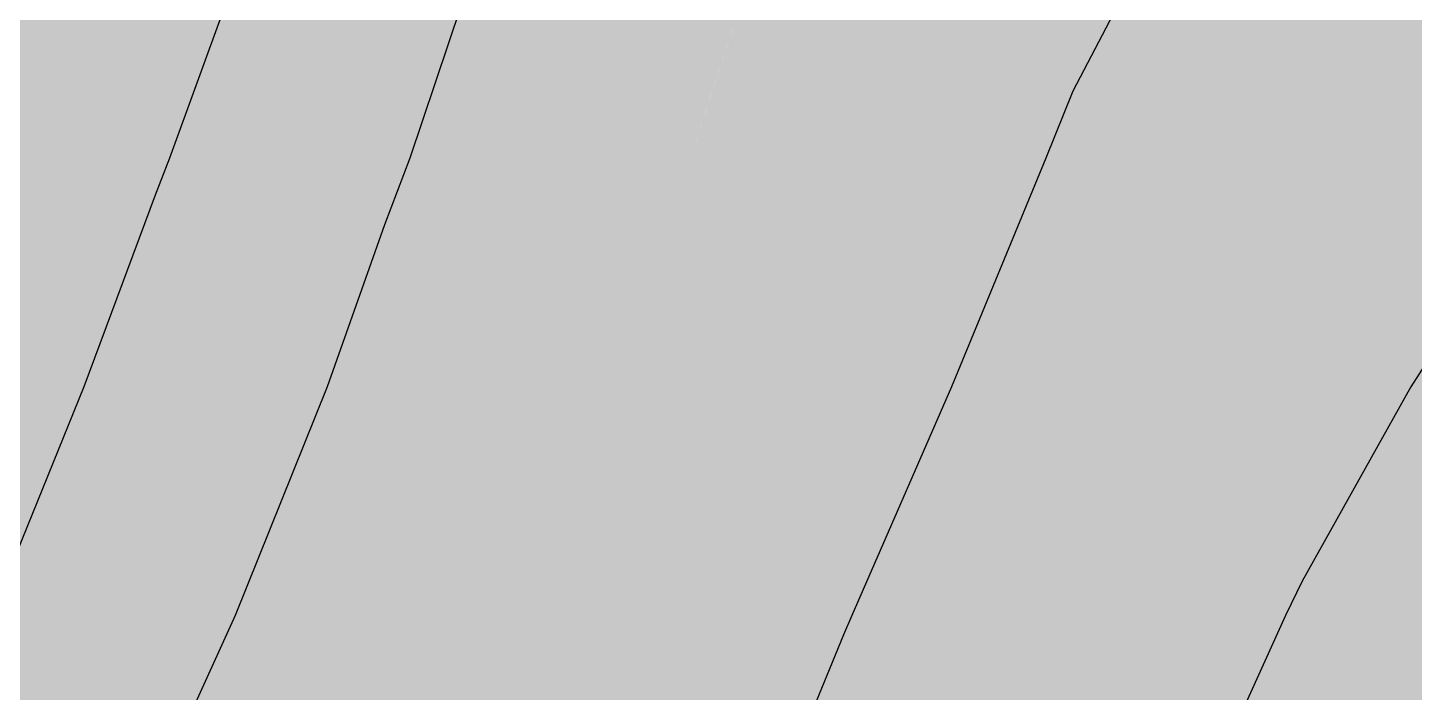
# Model space of a CAD drawing. Extents: x 79.49066 to 79.49309, y 16.68944 to 16.6915.
# Drawn here: x 79.4924013 to 79.4925211, y 16.6900848 to 16.6901421 of the extents above; entities that cross this region are included whole.
import ezdxf

# ---------------------------------------------------------------- set-up
doc = ezdxf.new("R2010")
doc.units = 0

msp = doc.modelspace()

# ---------------------------------------------------------------- hatches: boundary and pattern name
at = {"layer": 'Contours_csv_excel_file_grd', "true_color": 0x1e1e1e}
msp.add_hatch(color=256, dxfattribs=at).paths.add_polyline_path([(79.4924195, 16.689519), (79.49241741, 16.68953874), (79.49241541, 16.68955847), (79.49241348, 16.68957821), (79.49241226, 16.68959068), (79.49241159, 16.68959795), (79.49240976, 16.68961769), (79.49240791, 16.68963742), (79.49240602, 16.68965716), (79.49240416, 16.68967601), (79.49240407, 16.6896769), (79.49240204, 16.68969664), (79.49239992, 16.68971637), (79.4923977, 16.68973611), (79.49239538, 16.68975585), (79.49239297, 16.68977559), (79.49239243, 16.68977969), (79.49239057, 16.68979532), (79.49238811, 16.68981506), (79.49238555, 16.6898348), (79.49238285, 16.68985454), (79.49238, 16.68987427), (79.49237699, 16.68989401), (79.49237384, 16.68991375), (79.49237261, 16.6899211), (79.49237251, 16.68992176), (79.49237081, 16.68993348), (79.49236806, 16.68995322), (79.49236587, 16.68997296), (79.49236508, 16.6899927), (79.49236741, 16.69001243), (79.4923681, 16.69001483), (79.49237261, 16.69003049), (79.49237319, 16.69003217), (79.49238133, 16.69005191), (79.49238959, 16.69007165), (79.49239123, 16.69007568), (79.49239243, 16.69007866), (79.49239806, 16.69009138), (79.49240609, 16.69011112), (79.49241142, 16.69012541), (79.49241226, 16.69012767), (79.49241351, 16.69013086), (79.49242069, 16.6901506), (79.49242719, 16.69017033), (79.49242955, 16.69017736), (79.49243209, 16.69018493), (79.49243376, 16.69019007), (79.49244253, 16.69020981), (79.49245114, 16.69022423), (79.49245191, 16.69022553), (79.49245522, 16.69022955), (79.49247062, 16.69024928), (79.49247174, 16.69025082), (79.49247754, 16.69025749), (79.49248759, 16.69026902), (79.49249157, 16.69027414), (79.49250236, 16.69028606), (79.49250481, 16.69028876), (79.49251139, 16.69029693), (79.49252243, 16.69030849), (79.49252731, 16.69031419), (79.49253122, 16.69031875), (79.49254208, 16.69032823), (79.49255104, 16.69033597), (79.49256496, 16.69034259), (79.49257087, 16.69034541), (79.49257805, 16.69034797), (79.4925907, 16.69035168), (79.49261052, 16.69035834), (79.49263035, 16.69036732), (79.49263103, 16.69036771), (79.49263327, 16.69036906), (79.49264561, 16.6903765), (79.49265017, 16.69037925), (79.49265116, 16.69037997), (79.49265556, 16.69038317), (79.49266145, 16.69038744), (79.49266314, 16.69038887), (79.49267, 16.69039466), (79.49267, 16.69040062), (79.49267, 16.69040718), (79.49267, 16.6904195), (79.49267, 16.69042692), (79.49267, 16.69044223), (79.49265734, 16.69042692), (79.49265017, 16.6904195), (79.49263861, 16.69040718), (79.49263035, 16.69040062), (79.4926203, 16.69039466), (79.49261052, 16.69038887), (79.49260533, 16.69038744), (79.4925907, 16.69038317), (79.49257087, 16.69037997), (79.49256676, 16.69037925), (79.49255104, 16.6903765), (79.49253122, 16.69036906), (79.49252976, 16.69036771), (79.49252948, 16.69036732), (79.49252301, 16.69035834), (79.49251822, 16.69035168), (79.49251554, 16.69034797), (79.49251357, 16.69034541), (79.49251139, 16.69034259), (79.492507, 16.69033597), (79.49250187, 16.69032823), (79.49249491, 16.69031875), (79.49249157, 16.69031419), (79.49248787, 16.69030849), (79.49247966, 16.69029693), (79.49247385, 16.69028876), (79.49247174, 16.69028606), (79.49246371, 16.69027414), (79.49246026, 16.69026902), (79.49245191, 16.69025749), (79.49244787, 16.69025082), (79.49244694, 16.69024928), (79.49243505, 16.69022955), (79.49243281, 16.69022553), (79.49243209, 16.69022423), (79.49242531, 16.69020981), (79.49241709, 16.69019007), (79.49241514, 16.69018493), (79.49241226, 16.69017736), (79.4924095, 16.69017033), (79.49240219, 16.6901506), (79.49239461, 16.69013086), (79.49239333, 16.69012767), (79.49239243, 16.69012541), (79.49238695, 16.69011112), (79.4923791, 16.69009138), (79.49237384, 16.69007866), (79.49237261, 16.69007568), (79.49237107, 16.69007165), (79.4923637, 16.69005191), (79.49235708, 16.69003217), (79.49235667, 16.69003049), (79.49235278, 16.69001483), (79.49235223, 16.69001243), (79.49234977, 16.6899927), (79.49234932, 16.68997296), (79.49235017, 16.68995322), (79.49235171, 16.68993348), (79.49235278, 16.68992176), (79.49235285, 16.6899211), (79.49235361, 16.68991375), (79.49235569, 16.68989401), (79.49235771, 16.68987427), (79.49235962, 16.68985454), (79.49236138, 16.6898348), (79.49236303, 16.68981506), (79.49236459, 16.68979532), (79.49236578, 16.68977969), (79.4923661, 16.68977559), (79.49236757, 16.68975585), (79.49236897, 16.68973611), (79.49237027, 16.68971637), (79.49237147, 16.68969664), (79.49237257, 16.6896769), (79.49237261, 16.68967601), (79.4923736, 16.68965716), (79.49237454, 16.68963742), (79.49237542, 16.68961769), (79.49237625, 16.68959795), (79.49237656, 16.68959068), (79.49237709, 16.68957821), (79.49237795, 16.68955847), (79.49237888, 16.68953874), (79.4923799, 16.689519)])
at = {"layer": 'Contours_csv_excel_file_grd', "true_color": 0x1a1a1a}
msp.add_hatch(color=256, dxfattribs=at).paths.add_polyline_path([(79.4924615, 16.689519), (79.49245836, 16.68953874), (79.49245529, 16.68955847), (79.49245227, 16.68957821), (79.49245191, 16.6895805), (79.49245043, 16.68959068), (79.49244938, 16.68959795), (79.49244651, 16.68961769), (79.49244364, 16.68963742), (79.49244074, 16.68965716), (79.49243778, 16.6896769), (79.49243475, 16.68969664), (79.49243209, 16.68971346), (79.49243166, 16.68971637), (79.4924286, 16.68973611), (79.49242546, 16.68975585), (79.49242221, 16.68977559), (79.49242151, 16.68977969), (79.49241885, 16.68979532), (79.49241536, 16.68981506), (79.49241226, 16.68983172), (79.49241174, 16.6898348), (79.49240819, 16.68985454), (79.49240446, 16.68987427), (79.49240053, 16.68989401), (79.49239637, 16.68991375), (79.49239471, 16.6899211), (79.49239243, 16.68993119), (79.49239199, 16.68993348), (79.49238798, 16.68995322), (79.49238414, 16.68997296), (79.49238125, 16.6899927), (79.4923837, 16.69001243), (79.49239088, 16.69003049), (79.49239155, 16.69003217), (79.49239243, 16.69003426), (79.49240142, 16.69005191), (79.49241036, 16.69007165), (79.49241226, 16.69007618), (79.49241339, 16.69007866), (79.49241919, 16.69009138), (79.49242713, 16.69011112), (79.49243209, 16.69012511), (79.49243306, 16.69012767), (79.49243427, 16.69013086), (79.4924409, 16.6901506), (79.49244635, 16.69017033), (79.49244986, 16.69018493), (79.49245109, 16.69019007), (79.49245191, 16.69019187), (79.49246337, 16.69020981), (79.49247174, 16.69021997), (79.49247805, 16.69022553), (79.49248261, 16.69022955), (79.49249157, 16.69023867), (79.49250369, 16.69024928), (79.49250526, 16.69025082), (79.49251139, 16.69025686), (79.49252556, 16.69026902), (79.49253096, 16.69027414), (79.49253122, 16.69027438), (79.49254915, 16.69028876), (79.49255104, 16.69029036), (79.49256084, 16.69029693), (79.49257087, 16.69030366), (79.49257964, 16.69030849), (79.4925907, 16.69031409), (79.49260086, 16.69031875), (79.49261052, 16.69032317), (79.49262108, 16.69032823), (79.49263035, 16.69033238), (79.49263726, 16.69033597), (79.49265017, 16.69034269), (79.49265475, 16.69034541), (79.49265906, 16.69034797), (79.49266509, 16.69035168), (79.49267, 16.69035471), (79.49267, 16.69035834), (79.49267, 16.69036732), (79.49267, 16.69036771), (79.49267, 16.69037925), (79.49267, 16.69038744), (79.49267, 16.69039466), (79.49266145, 16.69038744), (79.49265017, 16.69037925), (79.49263103, 16.69036771), (79.49263035, 16.69036732), (79.49261052, 16.69035834), (79.49259972, 16.69035471), (79.4925907, 16.69035168), (79.49257805, 16.69034797), (79.49257087, 16.69034541), (79.49256515, 16.69034269), (79.49255104, 16.69033597), (79.49254688, 16.69033238), (79.49254208, 16.69032823), (79.49253629, 16.69032317), (79.49253122, 16.69031875), (79.49252723, 16.69031409), (79.49252243, 16.69030849), (79.49251781, 16.69030366), (79.49251139, 16.69029693), (79.4925061, 16.69029036), (79.49250481, 16.69028876), (79.49249178, 16.69027438), (79.49249157, 16.69027414), (79.49248759, 16.69026902), (79.492477, 16.69025686), (79.49247174, 16.69025082), (79.49247062, 16.69024928), (79.49246234, 16.69023867), (79.49245522, 16.69022955), (79.49245191, 16.69022553), (79.4924486, 16.69021997), (79.49244253, 16.69020981), (79.49243456, 16.69019187), (79.49243376, 16.69019007), (79.49243209, 16.69018493), (79.49242719, 16.69017033), (79.49242069, 16.6901506), (79.49241351, 16.69013086), (79.49241226, 16.69012767), (79.49241131, 16.69012511), (79.49240609, 16.69011112), (79.49239806, 16.69009138), (79.49239243, 16.69007866), (79.49239143, 16.69007618), (79.49238959, 16.69007165), (79.49238133, 16.69005191), (79.49237405, 16.69003426), (79.49237319, 16.69003217), (79.49237261, 16.69003049), (79.49236741, 16.69001243), (79.49236508, 16.6899927), (79.49236587, 16.68997296), (79.49236806, 16.68995322), (79.49237081, 16.68993348), (79.49237114, 16.68993119), (79.49237261, 16.6899211), (79.49237384, 16.68991375), (79.49237699, 16.68989401), (79.49238, 16.68987427), (79.49238285, 16.68985454), (79.49238555, 16.6898348), (79.49238595, 16.68983172), (79.49238811, 16.68981506), (79.49239057, 16.68979532), (79.49239243, 16.68977969), (79.49239297, 16.68977559), (79.49239538, 16.68975585), (79.4923977, 16.68973611), (79.49239992, 16.68971637), (79.49240023, 16.68971346), (79.49240204, 16.68969664), (79.49240407, 16.6896769), (79.49240602, 16.68965716), (79.49240791, 16.68963742), (79.49240976, 16.68961769), (79.49241159, 16.68959795), (79.49241226, 16.68959068), (79.49241325, 16.6895805), (79.49241348, 16.68957821), (79.49241541, 16.68955847), (79.49241741, 16.68953874), (79.4924195, 16.689519)])
at = {"layer": 'Contours_csv_excel_file_grd', "true_color": 0x171717}
msp.add_hatch(color=256, dxfattribs=at).paths.add_polyline_path([(79.49250659, 16.689519), (79.49250239, 16.68953874), (79.49249826, 16.68955847), (79.49249416, 16.68957821), (79.49249369, 16.6895805), (79.49249157, 16.68959073), (79.49249015, 16.68959795), (79.49248625, 16.68961769), (79.49248234, 16.68963742), (79.4924784, 16.68965716), (79.49247441, 16.6896769), (79.49247174, 16.68968978), (79.49247041, 16.68969664), (79.49246705, 16.68971346), (79.49246647, 16.68971637), (79.49246244, 16.68973611), (79.49245831, 16.68975585), (79.49245405, 16.68977559), (79.49245191, 16.68978509), (79.49244979, 16.68979532), (79.49244554, 16.68981506), (79.49244182, 16.68983172), (79.49244114, 16.6898348), (79.49243654, 16.68985454), (79.49243209, 16.68987274), (79.49243175, 16.68987427), (79.49242713, 16.68989401), (79.49242228, 16.68991375), (79.49241773, 16.68993119), (79.49241713, 16.68993348), (79.49241226, 16.68995084), (79.49241168, 16.68995322), (79.49240685, 16.68997296), (79.4924023, 16.6899927), (79.49240582, 16.69001243), (79.49241226, 16.69002575), (79.49241558, 16.69003217), (79.49241664, 16.69003426), (79.49242566, 16.69005191), (79.49243209, 16.69006613), (79.49243474, 16.69007165), (79.49243675, 16.69007618), (79.49244351, 16.69009138), (79.49245109, 16.69011112), (79.49245191, 16.69011353), (79.49245633, 16.69012511), (79.49245853, 16.69013086), (79.49246495, 16.6901506), (79.49247023, 16.69017033), (79.49247174, 16.69017626), (79.49247818, 16.69019007), (79.49248012, 16.69019187), (79.49249157, 16.69020249), (79.49250023, 16.69020981), (79.49251139, 16.69021841), (79.49251353, 16.69021997), (79.49252661, 16.69022955), (79.49253122, 16.69023305), (79.49253939, 16.69023867), (79.49255104, 16.69024668), (79.49255521, 16.69024928), (79.49256699, 16.69025686), (79.49257087, 16.69025936), (79.49258699, 16.69026902), (79.4925907, 16.6902712), (79.49259645, 16.69027438), (79.49261052, 16.69028216), (79.49262249, 16.69028876), (79.49262559, 16.69029036), (79.49263035, 16.69029281), (79.49265017, 16.69030349), (79.49265047, 16.69030366), (79.49265892, 16.69030849), (79.49266893, 16.69031409), (79.49267, 16.69031469), (79.49267, 16.69032317), (79.49267, 16.69032823), (79.49267, 16.69033238), (79.49267, 16.69034269), (79.49267, 16.69034797), (79.49267, 16.69035471), (79.49265906, 16.69034797), (79.49265017, 16.69034269), (79.49263035, 16.69033238), (79.49262108, 16.69032823), (79.49261052, 16.69032317), (79.49259201, 16.69031469), (79.4925907, 16.69031409), (79.49257964, 16.69030849), (79.49257087, 16.69030366), (79.49257062, 16.69030349), (79.4925547, 16.69029281), (79.49255104, 16.69029036), (79.49254915, 16.69028876), (79.49254092, 16.69028216), (79.49253122, 16.69027438), (79.49252786, 16.6902712), (79.49252556, 16.69026902), (79.4925143, 16.69025936), (79.49251139, 16.69025686), (79.49250369, 16.69024928), (79.49250071, 16.69024668), (79.49249157, 16.69023867), (79.49248605, 16.69023305), (79.49248261, 16.69022955), (79.49247174, 16.69021997), (79.49247045, 16.69021841), (79.49246337, 16.69020981), (79.49245869, 16.69020249), (79.49245191, 16.69019187), (79.49245109, 16.69019007), (79.49244777, 16.69017626), (79.49244635, 16.69017033), (79.4924409, 16.6901506), (79.49243427, 16.69013086), (79.49243209, 16.69012511), (79.49242798, 16.69011353), (79.49242713, 16.69011112), (79.49241919, 16.69009138), (79.49241226, 16.69007618), (79.49241036, 16.69007165), (79.49240786, 16.69006613), (79.49240142, 16.69005191), (79.49239243, 16.69003426), (79.49239155, 16.69003217), (79.492389, 16.69002575), (79.4923837, 16.69001243), (79.49238125, 16.6899927), (79.49238414, 16.68997296), (79.49238798, 16.68995322), (79.49238846, 16.68995084), (79.49239199, 16.68993348), (79.49239243, 16.68993119), (79.49239637, 16.68991375), (79.49240053, 16.68989401), (79.49240446, 16.68987427), (79.49240475, 16.68987274), (79.49240819, 16.68985454), (79.49241174, 16.6898348), (79.49241226, 16.68983172), (79.49241536, 16.68981506), (79.49241885, 16.68979532), (79.49242059, 16.68978509), (79.49242221, 16.68977559), (79.49242546, 16.68975585), (79.4924286, 16.68973611), (79.49243166, 16.68971637), (79.49243209, 16.68971346), (79.49243475, 16.68969664), (79.49243581, 16.68968978), (79.49243778, 16.6896769), (79.49244074, 16.68965716), (79.49244364, 16.68963742), (79.49244651, 16.68961769), (79.49244938, 16.68959795), (79.49245043, 16.68959073), (79.49245191, 16.6895805), (79.49245227, 16.68957821), (79.49245529, 16.68955847), (79.49245836, 16.68953874), (79.4924615, 16.689519)])
at = {"layer": 'Contours_csv_excel_file_grd', "true_color": 0x141414}
msp.add_hatch(color=256, dxfattribs=at).paths.add_polyline_path([(79.49255574, 16.689519), (79.49255104, 16.6895361), (79.49255035, 16.68953874), (79.49254519, 16.68955847), (79.49254005, 16.68957821), (79.49253679, 16.68959073), (79.49253491, 16.68959795), (79.49253122, 16.68961207), (79.49252983, 16.68961769), (79.4925249, 16.68963742), (79.49251993, 16.68965716), (79.4925149, 16.6896769), (79.49251155, 16.68968978), (79.49251139, 16.6896904), (79.49250988, 16.68969664), (79.49250496, 16.68971637), (79.49249995, 16.68973611), (79.49249482, 16.68975585), (79.49249157, 16.68976803), (79.49248969, 16.68977559), (79.49248726, 16.68978509), (79.49248464, 16.68979532), (79.49247945, 16.68981506), (79.4924741, 16.6898348), (79.49247174, 16.68984324), (79.49246882, 16.68985454), (79.49246399, 16.68987274), (79.49246358, 16.68987427), (79.49245819, 16.68989401), (79.49245263, 16.68991375), (79.49245191, 16.68991632), (79.49244751, 16.68993348), (79.49244319, 16.68995084), (79.4924426, 16.68995322), (79.49243839, 16.68997296), (79.49243666, 16.6899927), (79.49244005, 16.69001243), (79.49244492, 16.69002575), (79.49244727, 16.69003217), (79.49245191, 16.69004319), (79.49245564, 16.69005191), (79.49246191, 16.69006613), (79.49246434, 16.69007165), (79.49247174, 16.69008972), (79.49247248, 16.69009138), (79.4924811, 16.69011112), (79.49248209, 16.69011353), (79.49248923, 16.69013086), (79.49249157, 16.69013665), (79.49249887, 16.6901506), (79.49251139, 16.6901699), (79.49251177, 16.69017033), (79.4925183, 16.69017626), (79.49253122, 16.69018797), (79.49253407, 16.69019007), (79.49255104, 16.69020127), (79.49255316, 16.69020249), (79.49256591, 16.69020981), (79.49257087, 16.69021265), (79.49258172, 16.69021841), (79.4925907, 16.69022317), (79.49260174, 16.69022955), (79.49260779, 16.69023305), (79.49261052, 16.69023463), (79.49262941, 16.69024668), (79.49263035, 16.69024728), (79.4926334, 16.69024928), (79.49264994, 16.69025936), (79.49265017, 16.6902595), (79.49266578, 16.69026902), (79.49266951, 16.6902712), (79.49267, 16.69027148), (79.49267, 16.69028216), (79.49267, 16.69028876), (79.49267, 16.69029281), (79.49267, 16.69030349), (79.49267, 16.69030849), (79.49267, 16.69031469), (79.49265892, 16.69030849), (79.49265017, 16.69030349), (79.49263035, 16.69029281), (79.49262249, 16.69028876), (79.49261052, 16.69028216), (79.49259121, 16.69027148), (79.4925907, 16.6902712), (79.49258699, 16.69026902), (79.49257111, 16.6902595), (79.49257087, 16.69025936), (79.49255521, 16.69024928), (79.492552, 16.69024728), (79.49255104, 16.69024668), (79.49253352, 16.69023463), (79.49253122, 16.69023305), (79.49252661, 16.69022955), (79.4925179, 16.69022317), (79.49251139, 16.69021841), (79.49250392, 16.69021265), (79.49250023, 16.69020981), (79.49249157, 16.69020249), (79.49249025, 16.69020127), (79.49247818, 16.69019007), (79.4924772, 16.69018797), (79.49247174, 16.69017626), (79.49247023, 16.69017033), (79.49247012, 16.6901699), (79.49246495, 16.6901506), (79.49246042, 16.69013665), (79.49245853, 16.69013086), (79.49245191, 16.69011353), (79.49245109, 16.69011112), (79.49244351, 16.69009138), (79.49244277, 16.69008972), (79.49243474, 16.69007165), (79.49243209, 16.69006613), (79.49242566, 16.69005191), (79.49242121, 16.69004319), (79.49241558, 16.69003217), (79.49241226, 16.69002575), (79.49240582, 16.69001243), (79.4924023, 16.6899927), (79.49240685, 16.68997296), (79.49241168, 16.68995322), (79.49241226, 16.68995084), (79.49241713, 16.68993348), (79.49242161, 16.68991632), (79.49242228, 16.68991375), (79.49242713, 16.68989401), (79.49243175, 16.68987427), (79.49243209, 16.68987274), (79.49243654, 16.68985454), (79.49243917, 16.68984324), (79.49244114, 16.6898348), (79.49244554, 16.68981506), (79.49244979, 16.68979532), (79.49245191, 16.68978509), (79.49245405, 16.68977559), (79.49245568, 16.68976803), (79.49245831, 16.68975585), (79.49246244, 16.68973611), (79.49246647, 16.68971637), (79.49247041, 16.68969664), (79.49247162, 16.6896904), (79.49247174, 16.68968978), (79.49247441, 16.6896769), (79.4924784, 16.68965716), (79.49248234, 16.68963742), (79.49248625, 16.68961769), (79.49248736, 16.68961207), (79.49249015, 16.68959795), (79.49249157, 16.68959073), (79.49249416, 16.68957821), (79.49249826, 16.68955847), (79.49250239, 16.68953874), (79.49250296, 16.6895361), (79.49250659, 16.689519)])
at = {"layer": 'Contours_csv_excel_file_grd', "true_color": 0x101010}
msp.add_hatch(color=256, dxfattribs=at).paths.add_polyline_path([(79.49261017, 16.689519), (79.49260463, 16.6895361), (79.49260378, 16.68953874), (79.49259739, 16.68955847), (79.49259099, 16.68957821), (79.4925907, 16.68957911), (79.49258485, 16.68959795), (79.49258045, 16.68961207), (79.4925787, 16.68961769), (79.4925725, 16.68963742), (79.49257087, 16.68964254), (79.49256648, 16.68965716), (79.49256047, 16.6896769), (79.4925563, 16.6896904), (79.49255438, 16.68969664), (79.49255104, 16.68970724), (79.49254835, 16.68971637), (79.49254241, 16.68973611), (79.49253637, 16.68975585), (79.49253255, 16.68976803), (79.49253122, 16.68977229), (79.49253025, 16.68977559), (79.49252437, 16.68979532), (79.49251837, 16.68981506), (79.49251225, 16.6898348), (79.49251139, 16.68983753), (79.49250973, 16.68984324), (79.49250644, 16.68985454), (79.49250065, 16.68987427), (79.49249487, 16.68989401), (79.49249157, 16.68990573), (79.49248944, 16.68991375), (79.49248881, 16.68991632), (79.49248463, 16.68993348), (79.49248055, 16.68995322), (79.49247793, 16.68997296), (79.4924777, 16.6899927), (79.49248045, 16.69001243), (79.49248576, 16.69003217), (79.49248958, 16.69004319), (79.49249157, 16.6900489), (79.49249265, 16.69005191), (79.49250103, 16.69007165), (79.49250921, 16.69008972), (79.49250996, 16.69009138), (79.49251139, 16.69009435), (79.49252079, 16.69011112), (79.49253122, 16.69012739), (79.49253391, 16.69013086), (79.49253934, 16.69013665), (79.49255104, 16.69014915), (79.4925527, 16.6901506), (79.49257087, 16.69016389), (79.49258099, 16.6901699), (79.49258171, 16.69017033), (79.4925907, 16.69017508), (79.49261052, 16.69018402), (79.49261731, 16.69018797), (79.49262092, 16.69019007), (79.49263035, 16.69019654), (79.49263688, 16.69020127), (79.49264867, 16.69020981), (79.49265017, 16.69021092), (79.49265271, 16.69021265), (79.49266822, 16.69022317), (79.49267, 16.69022438), (79.49267, 16.69022955), (79.49267, 16.69023463), (79.49267, 16.69024728), (79.49267, 16.69024928), (79.49267, 16.6902595), (79.49267, 16.69026902), (79.49267, 16.69027148), (79.49266578, 16.69026902), (79.49265017, 16.6902595), (79.4926334, 16.69024928), (79.49263035, 16.69024728), (79.49261052, 16.69023463), (79.49260174, 16.69022955), (79.49259279, 16.69022438), (79.4925907, 16.69022317), (79.49257087, 16.69021265), (79.49256786, 16.69021092), (79.49256591, 16.69020981), (79.49255104, 16.69020127), (79.49254387, 16.69019654), (79.49253407, 16.69019007), (79.49253122, 16.69018797), (79.49252687, 16.69018402), (79.49251701, 16.69017508), (79.49251177, 16.69017033), (79.49251139, 16.6901699), (79.49250749, 16.69016389), (79.49249887, 16.6901506), (79.49249812, 16.69014915), (79.49249157, 16.69013665), (79.49248923, 16.69013086), (79.4924878, 16.69012739), (79.4924811, 16.69011112), (79.49247378, 16.69009435), (79.49247248, 16.69009138), (79.49247174, 16.69008972), (79.49246434, 16.69007165), (79.49245564, 16.69005191), (79.49245436, 16.6900489), (79.49245191, 16.69004319), (79.49244727, 16.69003217), (79.49244005, 16.69001243), (79.49243666, 16.6899927), (79.49243839, 16.68997296), (79.4924426, 16.68995322), (79.49244751, 16.68993348), (79.49245191, 16.68991632), (79.49245263, 16.68991375), (79.49245489, 16.68990573), (79.49245819, 16.68989401), (79.49246358, 16.68987427), (79.49246882, 16.68985454), (79.49247174, 16.68984324), (79.49247334, 16.68983753), (79.4924741, 16.6898348), (79.49247945, 16.68981506), (79.49248464, 16.68979532), (79.49248969, 16.68977559), (79.49249051, 16.68977229), (79.49249157, 16.68976803), (79.49249482, 16.68975585), (79.49249995, 16.68973611), (79.49250496, 16.68971637), (79.49250723, 16.68970724), (79.49250988, 16.68969664), (79.49251139, 16.6896904), (79.4925149, 16.6896769), (79.49251993, 16.68965716), (79.49252361, 16.68964254), (79.4925249, 16.68963742), (79.49252983, 16.68961769), (79.49253122, 16.68961207), (79.49253491, 16.68959795), (79.49253981, 16.68957911), (79.49254005, 16.68957821), (79.49254519, 16.68955847), (79.49255035, 16.68953874), (79.49255104, 16.6895361), (79.49255574, 16.689519)])
at = {"layer": 'Contours_csv_excel_file_grd', "true_color": 0x0d0d0d}
msp.add_hatch(color=256, dxfattribs=at).paths.add_polyline_path([(79.49267, 16.689519), (79.49267, 16.68952371), (79.49266426, 16.68953874), (79.49265668, 16.68955847), (79.49265017, 16.68957532), (79.49264911, 16.68957821), (79.49264878, 16.68957911), (79.4926418, 16.68959795), (79.49263443, 16.68961769), (79.49263035, 16.68962848), (79.49262715, 16.68963742), (79.49262529, 16.68964254), (79.49262, 16.68965716), (79.49261276, 16.6896769), (79.49261052, 16.68968292), (79.49260571, 16.68969664), (79.49260193, 16.68970724), (79.49259868, 16.68971637), (79.49259152, 16.68973611), (79.4925907, 16.68973836), (79.49258465, 16.68975585), (79.49257889, 16.68977229), (79.49257773, 16.68977559), (79.49257087, 16.68979485), (79.49257071, 16.68979532), (79.4925641, 16.68981506), (79.49255744, 16.6898348), (79.49255652, 16.68983753), (79.49255104, 16.68985378), (79.49255081, 16.68985454), (79.49254475, 16.68987427), (79.49253892, 16.68989401), (79.49253572, 16.68990573), (79.49253352, 16.68991375), (79.49253122, 16.68992362), (79.49252903, 16.68993348), (79.49252576, 16.68995322), (79.49252401, 16.68997296), (79.49252426, 16.6899927), (79.49252674, 16.69001243), (79.49253122, 16.69003141), (79.49253141, 16.69003217), (79.49253739, 16.6900489), (79.49253847, 16.69005191), (79.49254753, 16.69007165), (79.49255104, 16.69007787), (79.49255945, 16.69009138), (79.49256176, 16.69009435), (79.49257087, 16.69010607), (79.49257527, 16.69011112), (79.4925907, 16.69012539), (79.49259311, 16.69012739), (79.49259731, 16.69013086), (79.49261052, 16.69013999), (79.49262465, 16.69014915), (79.49262688, 16.6901506), (79.49263035, 16.69015263), (79.49264886, 16.69016389), (79.49265017, 16.69016469), (79.49265955, 16.69017033), (79.49266718, 16.69017508), (79.49267, 16.69017684), (79.49267, 16.69018402), (79.49267, 16.69019007), (79.49267, 16.69019654), (79.49267, 16.69020981), (79.49267, 16.69021092), (79.49267, 16.69022438), (79.49265017, 16.69021092), (79.49264867, 16.69020981), (79.49263035, 16.69019654), (79.49262092, 16.69019007), (79.49261052, 16.69018402), (79.49259459, 16.69017684), (79.4925907, 16.69017508), (79.49258171, 16.69017033), (79.49257221, 16.69016469), (79.49257087, 16.69016389), (79.49255549, 16.69015263), (79.4925527, 16.6901506), (79.49255104, 16.69014915), (79.49254246, 16.69013999), (79.49253391, 16.69013086), (79.49253122, 16.69012739), (79.49252994, 16.69012539), (79.49252079, 16.69011112), (79.49251796, 16.69010607), (79.49251139, 16.69009435), (79.49250996, 16.69009138), (79.49250384, 16.69007787), (79.49250103, 16.69007165), (79.49249265, 16.69005191), (79.49249157, 16.6900489), (79.49248576, 16.69003217), (79.49248556, 16.69003141), (79.49248045, 16.69001243), (79.4924777, 16.6899927), (79.49247793, 16.68997296), (79.49248055, 16.68995322), (79.49248463, 16.68993348), (79.49248703, 16.68992362), (79.49248944, 16.68991375), (79.49249157, 16.68990573), (79.49249487, 16.68989401), (79.49250065, 16.68987427), (79.49250644, 16.68985454), (79.49250666, 16.68985378), (79.49251139, 16.68983753), (79.49251225, 16.6898348), (79.49251837, 16.68981506), (79.49252437, 16.68979532), (79.49252451, 16.68979485), (79.49253025, 16.68977559), (79.49253122, 16.68977229), (79.49253637, 16.68975585), (79.49254173, 16.68973836), (79.49254241, 16.68973611), (79.49254835, 16.68971637), (79.49255104, 16.68970724), (79.49255438, 16.68969664), (79.49255861, 16.68968292), (79.49256047, 16.6896769), (79.49256648, 16.68965716), (79.49257087, 16.68964254), (79.4925725, 16.68963742), (79.49257531, 16.68962848), (79.4925787, 16.68961769), (79.49258485, 16.68959795), (79.4925907, 16.68957911), (79.49259099, 16.68957821), (79.49259193, 16.68957532), (79.49259739, 16.68955847), (79.49260378, 16.68953874), (79.49260864, 16.68952371), (79.49261017, 16.689519)])
at = {"layer": 'Contours_csv_excel_file_grd', "true_color": 0x000000}
for points in [[(79.49247783, 16.69013035), (79.49247803, 16.69013037), (79.49247806, 16.69013038), (79.49247822, 16.69013043), (79.49247825, 16.69013044), (79.4924784, 16.69013052), (79.49247843, 16.69013054), (79.49247858, 16.69013064), (79.49247875, 16.69013079), (79.49247877, 16.69013081), (79.49247892, 16.69013098), (79.49247906, 16.69013116), (79.49247908, 16.6901312), (79.49247917, 16.69013134), (79.49247924, 16.69013145), (79.49247928, 16.69013152), (79.49247937, 16.6901317), (79.49247946, 16.69013188), (79.49247954, 16.69013205), (79.49247955, 16.69013207), (79.49247962, 16.69013226), (79.49247969, 16.69013245), (79.49247978, 16.69013267), (79.49247979, 16.6901327), (79.49247984, 16.69013291), (79.49247987, 16.690133), (79.4924799, 16.69013317), (79.49247992, 16.69013328), (79.49247994, 16.69013344), (79.49247995, 16.69013353), (79.49247994, 16.69013374), (79.49247994, 16.69013377), (79.49247991, 16.69013399), (79.49247985, 16.69013418), (79.49247976, 16.69013437), (79.49247975, 16.69013439), (79.49247962, 16.69013456), (79.49247945, 16.69013474), (79.49247924, 16.69013492), (79.49247914, 16.69013499), (79.49247898, 16.6901351), (79.49247875, 16.69013524), (79.49247869, 16.69013528), (79.49247831, 16.69013546), (79.49247798, 16.69013563), (79.49247792, 16.69013565), (79.49247752, 16.6901358), (79.49247726, 16.6901359), (79.49247719, 16.69013592), (79.49247694, 16.690136), (79.49247687, 16.69013601), (79.49247664, 16.69013606), (79.49247657, 16.69013607), (79.49247637, 16.69013609), (79.49247612, 16.6901361), (79.4924761, 16.69013609), (79.4924759, 16.69013607), (79.49247587, 16.69013606), (79.49247571, 16.69013601), (79.49247567, 16.690136), (79.49247552, 16.69013592), (79.4924755, 16.6901359), (79.49247535, 16.6901358), (79.49247518, 16.69013565), (79.49247516, 16.69013563), (79.49247501, 16.69013546), (79.49247487, 16.69013528), (79.49247485, 16.69013524), (79.49247476, 16.6901351), (79.49247469, 16.69013499), (79.49247465, 16.69013492), (79.49247456, 16.69013474), (79.49247447, 16.69013456), (79.49247439, 16.69013439), (79.49247438, 16.69013437), (79.49247431, 16.69013418), (79.49247423, 16.69013399), (79.49247415, 16.69013377), (79.49247414, 16.69013374), (79.49247408, 16.69013353), (79.49247406, 16.69013344), (79.49247403, 16.69013328), (79.49247401, 16.69013317), (79.49247399, 16.690133), (79.49247398, 16.69013291), (79.49247398, 16.6901327), (79.49247398, 16.69013267), (79.49247402, 16.69013245), (79.49247408, 16.69013226), (79.49247417, 16.69013207), (79.49247418, 16.69013205), (79.4924743, 16.69013188), (79.49247448, 16.6901317), (79.49247469, 16.69013152), (79.49247479, 16.69013145), (79.49247495, 16.69013134), (79.49247518, 16.6901312), (79.49247524, 16.69013116), (79.49247561, 16.69013098), (79.49247595, 16.69013081), (79.492476, 16.69013079), (79.4924764, 16.69013064), (79.49247667, 16.69013054), (79.49247674, 16.69013052), (79.49247699, 16.69013044), (79.49247706, 16.69013043), (79.49247729, 16.69013038), (79.49247736, 16.69013037), (79.49247756, 16.69013035), (79.4924778, 16.69013035)], [(79.4924571, 16.69012817), (79.49245688, 16.6901286), (79.49245671, 16.69012888), (79.49245656, 16.69012913), (79.49245618, 16.69012963), (79.49245616, 16.69012966), (79.49245583, 16.69013002), (79.49245575, 16.69013011), (79.49245549, 16.69013035), (79.49245527, 16.69013055), (79.49245477, 16.69013095), (79.49245474, 16.69013097), (79.49245437, 16.69013122), (79.49245417, 16.69013135), (79.49245397, 16.69013147), (79.49245357, 16.69013169), (79.49245356, 16.6901317), (79.49245315, 16.6901319), (79.4924529, 16.69013202), (79.49245274, 16.69013208), (79.49245232, 16.69013224), (79.49245212, 16.69013232), (79.49245191, 16.69013238), (79.49245151, 16.6901325), (79.49245134, 16.69013255), (79.49245109, 16.6901326), (79.4924507, 16.69013268), (79.49245056, 16.6901327), (79.49245025, 16.69013273), (79.49244988, 16.69013277), (79.4924498, 16.69013278), (79.49244942, 16.69013278), (79.49244925, 16.69013278), (79.49244905, 16.69013277), (79.49244868, 16.69013273), (79.49244848, 16.6901327), (79.49244831, 16.69013268), (79.49244795, 16.6901326), (79.49244778, 16.69013255), (79.4924476, 16.6901325), (79.49244725, 16.69013238), (79.4924471, 16.69013232), (79.4924469, 16.69013224), (79.49244656, 16.69013208), (79.49244644, 16.69013202), (79.49244622, 16.6901319), (79.49244591, 16.6901317), (79.4924459, 16.69013169), (79.49244557, 16.69013147), (79.49244543, 16.69013135), (79.49244526, 16.69013122), (79.49244497, 16.69013097), (79.49244495, 16.69013095), (79.49244455, 16.69013055), (79.49244435, 16.69013035), (79.49244414, 16.69013011), (79.49244406, 16.69013002), (79.49244378, 16.69012966), (79.49244376, 16.69012963), (79.49244342, 16.69012913), (79.49244325, 16.69012888), (79.49244309, 16.6901286), (79.49244284, 16.69012817)], [(79.49244439, 16.69011703), (79.49244443, 16.69011704), (79.49244455, 16.69011711), (79.49244456, 16.69011712), (79.49244466, 16.69011723), (79.49244467, 16.69011723), (79.49244474, 16.69011737), (79.49244475, 16.69011742), (79.49244477, 16.69011751), (79.49244478, 16.6901177), (79.49244478, 16.69011772), (79.49244477, 16.69011784), (79.49244475, 16.69011798), (79.49244475, 16.69011799), (79.4924447, 16.69011829), (79.49244469, 16.69011832), (79.49244467, 16.69011848), (79.49244462, 16.69011875), (79.49244456, 16.69011912), (79.49244456, 16.69011918), (79.49244449, 16.69011987), (79.49244447, 16.69012009), (79.49244446, 16.6901203), (79.49244444, 16.69012062), (79.49244444, 16.69012077), (79.49244444, 16.69012118), (79.49244446, 16.69012181), (79.49244448, 16.69012238), (79.49244448, 16.69012238), (79.49244455, 16.69012299), (79.49244455, 16.690123), (79.49244468, 16.69012362), (79.49244468, 16.69012364), (79.49244487, 16.69012427), (79.49244488, 16.69012428), (79.49244513, 16.69012492), (79.49244515, 16.69012496), (79.4924454, 16.69012548), (79.4924455, 16.69012565), (79.4924457, 16.69012599), (79.49244596, 16.69012635), (79.49244603, 16.69012645), (79.49244638, 16.69012685), (79.49244661, 16.69012706), (79.49244676, 16.6901272), (79.49244715, 16.69012749), (79.49244756, 16.69012773), (79.49244798, 16.69012791), (79.4924483, 16.69012801), (79.49244841, 16.69012805), (79.49244885, 16.69012813), (79.49244931, 16.69012817), (79.49244284, 16.69012817), (79.49244282, 16.69012813), (79.49244277, 16.69012805), (79.49244275, 16.69012801), (79.49244271, 16.69012791), (79.49244262, 16.69012773), (79.4924425, 16.69012749), (79.49244236, 16.6901272), (79.4924423, 16.69012706), (79.49244221, 16.69012685), (79.49244205, 16.69012645), (79.49244201, 16.69012635), (79.49244188, 16.69012599), (79.49244176, 16.69012565), (79.49244171, 16.69012548), (79.49244156, 16.69012496), (79.49244155, 16.69012492), (79.4924414, 16.69012428), (79.4924414, 16.69012427), (79.49244128, 16.69012364), (79.49244128, 16.69012362), (79.49244119, 16.690123), (79.49244119, 16.69012299), (79.49244113, 16.69012238), (79.49244113, 16.69012238), (79.4924411, 16.69012181), (79.49244111, 16.69012118), (79.49244111, 16.69012077), (79.49244112, 16.69012062), (79.49244115, 16.6901203), (79.49244117, 16.69012009), (79.4924412, 16.69011987), (79.49244132, 16.69011918), (79.49244133, 16.69011912), (79.49244143, 16.69011875), (79.49244155, 16.69011848), (79.49244165, 16.69011832), (79.49244167, 16.69011829), (79.49244194, 16.69011799), (79.49244195, 16.69011798), (79.49244213, 16.69011784), (79.49244232, 16.69011772), (79.49244235, 16.6901177), (79.49244274, 16.69011751), (79.49244293, 16.69011742), (79.49244305, 16.69011737), (79.49244338, 16.69011723), (79.49244339, 16.69011723), (79.49244371, 16.69011712), (79.49244374, 16.69011711), (79.492444, 16.69011704), (79.49244402, 16.69011703), (79.49244425, 16.69011701)], [(79.49245759, 16.69012352), (79.49245755, 16.69012354), (79.49245758, 16.69012374), (79.49245768, 16.69012424), (79.49245768, 16.69012431), (79.49245774, 16.69012486), (79.49245774, 16.69012493), (79.49245774, 16.69012537), (79.49245774, 16.69012559), (79.49245772, 16.69012585), (79.49245768, 16.69012624), (79.49245767, 16.6901263), (79.49245759, 16.69012672), (79.49245756, 16.69012687), (79.49245749, 16.69012709), (79.4924574, 16.69012742), (79.49245738, 16.69012747), (79.49245729, 16.69012771), (79.49245722, 16.69012788), (79.49245717, 16.69012802), (79.49245716, 16.69012805), (79.49245713, 16.69012811), (79.4924571, 16.69012816), (79.4924571, 16.69012817), (79.49244931, 16.69012817), (79.49244977, 16.69012816), (79.49245024, 16.69012811), (79.49245054, 16.69012805), (79.4924507, 16.69012802), (79.49245115, 16.69012788), (79.4924516, 16.69012771), (79.49245208, 16.69012747), (79.49245218, 16.69012742), (79.49245272, 16.69012709), (79.492453, 16.69012687), (79.4924532, 16.69012672), (79.49245362, 16.6901263), (79.49245368, 16.69012624), (79.492454, 16.69012585), (79.49245417, 16.69012559), (79.49245431, 16.69012537), (79.49245454, 16.69012493), (79.49245457, 16.69012486), (79.49245478, 16.69012431), (79.4924548, 16.69012424), (79.49245493, 16.69012374), (79.49245496, 16.69012354), (79.49245496, 16.69012352)], [(79.49247169, 16.69012366), (79.49247153, 16.69012391), (79.49247133, 16.6901242), (79.49247127, 16.69012429), (79.49247098, 16.69012466), (79.49247082, 16.69012483), (79.49247067, 16.69012501), (79.49247033, 16.69012535), (79.49247027, 16.6901254), (79.49246998, 16.69012567), (79.49246967, 16.69012592), (79.4924696, 16.69012598), (79.4924692, 16.69012627), (79.49246903, 16.69012638), (79.49246878, 16.69012654), (79.49246838, 16.69012678), (79.49246834, 16.6901268), (79.49246788, 16.69012704), (79.49246771, 16.69012712), (79.4924674, 16.69012726), (79.49246705, 16.6901274), (79.49246671, 16.69012753), (79.49246638, 16.69012762), (79.49246603, 16.69012772), (79.49246571, 16.69012777), (79.49246533, 16.69012783), (79.49246497, 16.69012786), (79.49246463, 16.69012788), (79.49246393, 16.69012786), (79.49246375, 16.69012783), (79.49246325, 16.69012777), (79.49246302, 16.69012772), (79.49246259, 16.69012762), (79.49246232, 16.69012753), (79.49246194, 16.6901274), (79.49246164, 16.69012726), (79.49246131, 16.69012712), (79.49246117, 16.69012704), (79.49246073, 16.6901268), (79.4924607, 16.69012678), (79.49246034, 16.69012654), (79.4924601, 16.69012638), (79.49245996, 16.69012627), (79.4924596, 16.69012598), (79.49245953, 16.69012592), (79.49245927, 16.69012567), (79.49245898, 16.6901254), (79.49245894, 16.69012535), (79.49245864, 16.69012501), (79.49245848, 16.69012483), (79.49245835, 16.69012466), (79.49245808, 16.69012429), (79.49245801, 16.6901242), (79.49245783, 16.69012391), (79.49245768, 16.69012366)], [(79.49245553, 16.69011475), (79.49245556, 16.69011476), (79.49245577, 16.69011483), (79.49245579, 16.69011484), (79.49245594, 16.69011494), (79.492456, 16.690115), (79.49245608, 16.69011509), (79.49245613, 16.69011519), (79.49245618, 16.69011526), (79.49245623, 16.69011538), (79.49245631, 16.69011557), (79.4924564, 16.69011576), (79.49245648, 16.69011595), (79.49245656, 16.69011615), (79.49245665, 16.69011634), (79.49245673, 16.69011654), (79.49245741, 16.69011809), (79.49245782, 16.69011894), (79.49245788, 16.69011905), (79.49245824, 16.69011973), (79.49245828, 16.69011978), (79.4924587, 16.69012044), (79.49245873, 16.69012049), (79.49245918, 16.69012109), (79.49245926, 16.69012118), (79.49245968, 16.69012166), (79.49245988, 16.69012185), (79.4924602, 16.69012217), (79.49246063, 16.69012251), (79.49246074, 16.6901226), (79.49246129, 16.69012295), (79.49246166, 16.69012314), (79.49246186, 16.69012324), (79.49246244, 16.69012345), (79.49246273, 16.69012352), (79.49245496, 16.69012352), (79.49245497, 16.69012345), (79.492455, 16.69012324), (79.49245501, 16.69012314), (79.49245502, 16.69012295), (79.49245504, 16.6901226), (79.49245504, 16.69012251), (79.49245502, 16.69012217), (79.492455, 16.69012185), (79.49245498, 16.69012166), (79.49245491, 16.69012118), (79.49245488, 16.69012109), (79.49245474, 16.69012049), (79.49245473, 16.69012044), (79.49245452, 16.69011978), (79.4924545, 16.69011973), (79.49245423, 16.69011905), (79.49245418, 16.69011894), (79.49245381, 16.69011809), (79.49245313, 16.69011654), (79.49245306, 16.69011634), (79.49245305, 16.69011615), (79.49245309, 16.69011595), (79.49245317, 16.69011576), (79.49245332, 16.69011557), (79.49245354, 16.69011538), (79.49245371, 16.69011526), (79.49245383, 16.69011519), (79.49245403, 16.69011509), (79.49245421, 16.690115), (79.49245437, 16.69011494), (79.49245464, 16.69011484), (79.49245469, 16.69011483), (79.49245499, 16.69011476), (79.492455, 16.69011475), (79.4924553, 16.69011473)], [(79.49246273, 16.69012352), (79.49246302, 16.69012359), (79.49246362, 16.69012366), (79.49245768, 16.69012366), (79.49245763, 16.69012359), (79.49245759, 16.69012352)], [(79.49246601, 16.69010671), (79.49246606, 16.69010672), (79.49246621, 16.69010675), (79.49246627, 16.69010677), (79.49246643, 16.69010683), (79.49246648, 16.69010686), (79.4924667, 16.69010699), (79.49246676, 16.69010703), (79.49246695, 16.69010717), (79.49246718, 16.69010734), (79.49246729, 16.69010742), (79.49246739, 16.69010751), (79.49246758, 16.69010766), (79.49246761, 16.69010769), (79.49246775, 16.69010782), (79.49246791, 16.69010796), (79.49246795, 16.690108), (79.49246806, 16.69010811), (79.4924682, 16.69010826), (79.49246834, 16.69010841), (79.49246845, 16.69010853), (79.49246859, 16.69010868), (79.49246867, 16.69010875), (79.49246894, 16.69010906), (79.49246905, 16.69010919), (79.49246937, 16.69010959), (79.49246943, 16.69010967), (79.49246987, 16.69011028), (79.49247016, 16.69011069), (79.4924702, 16.69011075), (79.49247045, 16.69011113), (79.49247059, 16.69011134), (79.49247095, 16.69011198), (79.49247105, 16.69011216), (79.4924713, 16.69011264), (79.49247134, 16.69011274), (79.49247162, 16.69011335), (79.49247164, 16.69011338), (79.49247187, 16.69011394), (79.49247192, 16.69011407), (79.49247209, 16.69011453), (79.49247219, 16.69011482), (79.49247229, 16.6901151), (79.49247242, 16.69011556), (79.49247246, 16.69011567), (79.4924726, 16.69011624), (79.49247261, 16.69011628), (79.49247272, 16.6901168), (79.49247275, 16.69011697), (79.49247281, 16.69011735), (79.49247285, 16.69011764), (79.49247288, 16.69011789), (79.49247291, 16.69011828), (79.49247292, 16.69011842), (79.49247294, 16.69011889), (79.49247294, 16.69011895), (79.49247293, 16.69011946), (79.49247293, 16.69011947), (79.4924729, 16.69011996), (79.49247289, 16.69012002), (79.49247284, 16.69012044), (79.49247283, 16.69012054), (79.49247276, 16.69012092), (79.49247274, 16.69012103), (79.49247266, 16.69012138), (79.49247263, 16.69012148), (79.49247253, 16.69012184), (79.4924725, 16.6901219), (79.49247237, 16.69012228), (79.49247237, 16.69012228), (79.49247223, 16.69012263), (79.4924722, 16.69012271), (79.49247209, 16.69012293), (79.492472, 16.69012312), (79.49247196, 16.69012319), (79.49247183, 16.69012342), (79.49247178, 16.69012352), (79.49247174, 16.69012358), (79.49247169, 16.69012366), (79.49247169, 16.69012366), (79.49246362, 16.69012366), (79.49246422, 16.69012366), (79.49246482, 16.69012358), (79.49246503, 16.69012352), (79.49246543, 16.69012342), (79.49246604, 16.69012319), (79.49246618, 16.69012312), (79.49246657, 16.69012293), (79.49246694, 16.69012271), (79.49246707, 16.69012263), (79.49246752, 16.69012228), (79.49246752, 16.69012228), (79.49246793, 16.6901219), (79.49246798, 16.69012184), (79.49246829, 16.69012148), (79.49246836, 16.69012138), (79.4924686, 16.69012103), (79.49246865, 16.69012092), (79.49246885, 16.69012054), (79.49246889, 16.69012044), (79.49246905, 16.69012002), (79.49246907, 16.69011996), (79.4924692, 16.69011947), (79.4924692, 16.69011946), (79.49246928, 16.69011895), (79.49246929, 16.69011889), (79.49246931, 16.69011842), (79.49246931, 16.69011828), (79.49246929, 16.69011789), (79.49246928, 16.69011764), (79.49246924, 16.69011735), (79.49246919, 16.69011697), (79.49246915, 16.6901168), (79.49246903, 16.69011628), (79.49246901, 16.69011624), (79.49246883, 16.69011567), (79.4924688, 16.69011556), (79.49246861, 16.6901151), (79.4924685, 16.69011482), (79.49246836, 16.69011453), (79.49246815, 16.69011407), (79.49246807, 16.69011394), (79.49246776, 16.69011338), (79.49246774, 16.69011335), (79.49246735, 16.69011274), (79.49246728, 16.69011264), (79.49246691, 16.69011216), (79.49246675, 16.69011198), (79.4924662, 16.69011134), (79.49246602, 16.69011113), (79.49246565, 16.69011075), (79.49246559, 16.69011069), (79.49246517, 16.69011028), (79.49246449, 16.69010967), (79.4924644, 16.69010959), (79.49246389, 16.69010919), (79.49246373, 16.69010906), (79.49246334, 16.69010875), (79.49246324, 16.69010868), (79.49246309, 16.69010853), (79.49246302, 16.69010841), (79.49246297, 16.69010826), (79.49246298, 16.69010811), (79.49246302, 16.690108), (79.49246303, 16.69010796), (79.49246313, 16.69010782), (79.49246326, 16.69010769), (79.49246328, 16.69010766), (79.49246351, 16.69010751), (79.49246366, 16.69010742), (79.49246381, 16.69010734), (79.49246417, 16.69010717), (79.49246452, 16.69010703), (79.49246461, 16.69010699), (79.49246498, 16.69010686), (79.49246508, 16.69010683), (79.49246529, 16.69010677), (79.4924654, 16.69010675), (79.49246556, 16.69010672), (79.4924657, 16.69010671), (79.4924658, 16.6901067)], [(79.49245447, 16.69010666), (79.49245436, 16.69010672), (79.49245331, 16.69010726), (79.49245318, 16.69010733), (79.49245224, 16.69010776), (79.49245157, 16.69010807), (79.49245121, 16.69010822), (79.49245021, 16.69010864), (79.49244983, 16.6901088), (79.49244924, 16.69010902), (79.49244832, 16.69010936), (79.49244816, 16.69010942), (79.49244741, 16.69010966), (79.49244657, 16.69010994), (79.49244657, 16.69010994), (79.49244571, 16.69011017), (79.49244505, 16.69011035), (79.49244496, 16.69011037), (79.49244432, 16.69011052), (79.49244421, 16.69011054), (79.49244361, 16.69011065), (79.49244347, 16.69011067), (79.49244291, 16.69011075), (79.49244277, 16.69011076), (79.49244224, 16.69011082), (79.49244207, 16.69011083), (79.49244158, 16.69011085), (79.49244094, 16.69011086), (79.49244088, 16.69011085), (79.49244032, 16.69011083), (79.49244023, 16.69011082), (79.49243972, 16.69011076), (79.49243963, 16.69011075), (79.49243913, 16.69011067), (79.49243905, 16.69011065), (79.49243856, 16.69011054), (79.49243849, 16.69011052), (79.49243802, 16.69011037), (79.49243796, 16.69011035), (79.49243749, 16.69011017), (79.49243698, 16.69010994), (79.49243698, 16.69010994), (79.49243648, 16.69010966), (79.49243611, 16.69010942), (79.49243601, 16.69010936), (79.49243556, 16.69010902), (79.4924353, 16.6901088), (79.49243512, 16.69010864), (79.4924347, 16.69010822), (79.49243457, 16.69010807), (79.4924343, 16.69010776), (79.49243397, 16.69010733), (79.49243392, 16.69010726), (79.49243356, 16.69010672), (79.49243353, 16.69010666)], [(79.49245377, 16.69008949), (79.4924533, 16.6900895), (79.49245281, 16.69008953), (79.49245231, 16.69008959), (79.49245222, 16.69008961), (79.49245123, 16.69008978), (79.49245007, 16.69009006), (79.49244886, 16.69009042), (79.49244881, 16.69009043), (79.49244764, 16.69009084), (79.49244746, 16.6900909), (79.4924465, 16.69009127), (79.492446, 16.69009147), (79.49244542, 16.69009171), (79.49244443, 16.69009213), (79.49244436, 16.69009216), (79.49244335, 16.69009262), (79.49244326, 16.69009266), (79.49244237, 16.69009309), (79.49244213, 16.6900932), (79.49244144, 16.69009357), (79.49244106, 16.69009376), (79.49244054, 16.69009406), (79.49244005, 16.69009434), (79.49243969, 16.69009456), (79.4924391, 16.69009493), (79.4924389, 16.69009507), (79.49243824, 16.69009555), (79.49243819, 16.69009559), (79.49243755, 16.69009613), (79.49243747, 16.69009619), (79.49243713, 16.69009652), (79.49243698, 16.69009667), (79.4924368, 16.69009686), (79.4924365, 16.6900972), (79.49243648, 16.69009723), (79.49243622, 16.69009755), (79.49243606, 16.69009779), (79.49243598, 16.69009791), (79.49243576, 16.69009827), (79.49243571, 16.69009837), (79.49243557, 16.69009864), (79.49243543, 16.69009896), (79.49243541, 16.69009902), (79.49243527, 16.6900994), (79.49243523, 16.69009957), (79.49243516, 16.69009979), (79.49243509, 16.69010018), (79.49243509, 16.69010019), (79.49243505, 16.69010059), (79.49243505, 16.69010081), (79.49243505, 16.69010101), (79.49243509, 16.69010144), (79.49243509, 16.69010145), (79.49243517, 16.69010188), (79.49243522, 16.6901021), (79.49243528, 16.69010232), (79.49243543, 16.69010277), (79.49243543, 16.69010278), (79.49243562, 16.69010325), (79.49243571, 16.69010345), (79.49243586, 16.69010376), (79.49243608, 16.69010414), (79.49243613, 16.69010423), (79.49243642, 16.69010466), (79.49243657, 16.69010485), (79.49243674, 16.69010505), (79.49243708, 16.6901054), (79.49243722, 16.69010551), (79.49243745, 16.6901057), (79.49243786, 16.69010597), (79.49243819, 16.69010613), (79.4924383, 16.69010619), (79.49243876, 16.69010637), (79.49243926, 16.6901065), (79.49243979, 16.6901066), (79.49244036, 16.69010665), (79.49244095, 16.69010666), (79.49243353, 16.69010666), (79.49243352, 16.69010665), (79.49243349, 16.6901066), (79.49243343, 16.6901065), (79.49243335, 16.69010637), (79.49243325, 16.69010619), (79.49243321, 16.69010613), (79.49243313, 16.69010597), (79.49243299, 16.6901057), (79.49243289, 16.69010551), (79.49243284, 16.6901054), (79.49243267, 16.69010505), (79.49243258, 16.69010485), (79.4924325, 16.69010466), (79.49243233, 16.69010423), (79.49243229, 16.69010414), (79.49243216, 16.69010376), (79.49243205, 16.69010345), (79.49243199, 16.69010325), (79.49243185, 16.69010278), (79.49243185, 16.69010277), (79.49243175, 16.69010232), (79.4924317, 16.6901021), (79.49243166, 16.69010188), (79.49243159, 16.69010145), (79.49243159, 16.69010144), (79.49243155, 16.69010101), (79.49243153, 16.69010081), (79.49243153, 16.69010059), (79.49243152, 16.69010019), (79.49243152, 16.69010018), (79.49243154, 16.69009979), (79.49243155, 16.69009957), (79.49243157, 16.6900994), (79.49243162, 16.69009902), (79.49243163, 16.69009896), (79.49243169, 16.69009864), (79.49243174, 16.69009837), (79.49243177, 16.69009827), (79.49243186, 16.69009791), (79.49243189, 16.69009779), (79.49243197, 16.69009755), (79.49243208, 16.69009723), (79.49243209, 16.6900972), (79.49243223, 16.69009686), (79.49243231, 16.69009667), (79.49243238, 16.69009652), (79.49243254, 16.69009619), (79.49243257, 16.69009613), (79.49243288, 16.69009559), (79.49243291, 16.69009555), (79.49243322, 16.69009507), (79.49243332, 16.69009493), (79.4924336, 16.69009456), (79.49243378, 16.69009434), (79.49243401, 16.69009406), (79.49243428, 16.69009376), (79.49243445, 16.69009357), (79.49243482, 16.6900932), (79.49243493, 16.69009309), (79.4924354, 16.69009266), (79.49243544, 16.69009262), (79.49243599, 16.69009216), (79.49243603, 16.69009213), (79.49243657, 16.69009171), (79.4924369, 16.69009147), (79.49243718, 16.69009127), (79.49243773, 16.6900909), (79.49243782, 16.69009084), (79.49243846, 16.69009043), (79.49243848, 16.69009042), (79.49243911, 16.69009006), (79.49243959, 16.69008978), (79.49243989, 16.69008961), (79.49243992, 16.69008959), (79.49244003, 16.69008953), (79.49244009, 16.6900895), (79.49244011, 16.69008949)], [(79.49246103, 16.69008949), (79.49246103, 16.6900895), (79.49246106, 16.69008954), (79.49246109, 16.6900896), (79.49246114, 16.69008968), (79.4924612, 16.69008979), (79.49246128, 16.69008992), (79.49246134, 16.69009002), (79.49246137, 16.69009007), (79.49246146, 16.69009025), (79.49246156, 16.69009044), (79.49246166, 16.69009063), (79.49246168, 16.69009067), (79.49246179, 16.69009091), (79.49246192, 16.69009118), (79.49246197, 16.69009129), (79.49246204, 16.69009148), (79.49246217, 16.69009179), (79.49246226, 16.690092), (79.49246231, 16.69009214), (79.49246243, 16.6900925), (79.49246251, 16.6900927), (79.49246256, 16.69009289), (79.4924627, 16.69009338), (79.49246273, 16.6900935), (79.49246286, 16.69009405), (79.49246286, 16.6900941), (79.49246296, 16.69009469), (79.49246296, 16.69009471), (79.49246301, 16.69009526), (79.49246302, 16.69009535), (79.49246303, 16.69009581), (79.49246304, 16.69009598), (79.49246302, 16.69009635), (79.492463, 16.69009659), (79.49246297, 16.69009687), (79.49246293, 16.6900972), (79.49246289, 16.69009738), (79.49246282, 16.69009779), (79.49246279, 16.69009788), (79.49246267, 16.69009836), (79.49246267, 16.69009837), (79.49246251, 16.69009883), (79.49246248, 16.69009894), (79.49246233, 16.69009929), (79.49246225, 16.69009949), (79.49246213, 16.69009974), (79.49246199, 16.69010004), (79.49246191, 16.69010017), (79.49246168, 16.69010058), (79.49246167, 16.6901006), (79.4924614, 16.69010102), (79.49246134, 16.6901011), (79.49246111, 16.69010142), (79.49246097, 16.69010161), (79.4924608, 16.69010182), (79.49246056, 16.69010212), (79.49246047, 16.69010221), (79.49246013, 16.69010259), (79.49246011, 16.69010261), (79.49245964, 16.69010309), (79.49245938, 16.69010332), (79.49245913, 16.69010356), (79.49245858, 16.69010401), (79.49245856, 16.69010404), (79.49245801, 16.69010446), (79.49245797, 16.69010449), (79.4924574, 16.69010489), (79.4924574, 16.6901049), (79.49245686, 16.69010526), (79.49245676, 16.69010532), (79.49245636, 16.69010557), (79.49245609, 16.69010574), (79.4924559, 16.69010585), (79.49245549, 16.69010609), (79.49245514, 16.69010629), (79.49245487, 16.69010644), (79.49245468, 16.69010655), (79.49245467, 16.69010656), (79.49245453, 16.69010663), (79.49245447, 16.69010666), (79.49244095, 16.69010666), (79.49244158, 16.69010663), (79.49244225, 16.69010656), (79.4924423, 16.69010655), (79.49244296, 16.69010644), (79.4924437, 16.69010629), (79.49244448, 16.69010609), (79.49244531, 16.69010585), (79.49244566, 16.69010574), (79.49244618, 16.69010557), (79.4924469, 16.69010532), (79.4924471, 16.69010526), (79.49244805, 16.6901049), (79.49244806, 16.69010489), (79.49244907, 16.69010449), (79.49244912, 16.69010446), (79.49245012, 16.69010404), (79.49245017, 16.69010401), (79.49245117, 16.69010356), (79.49245168, 16.69010332), (79.49245216, 16.69010309), (79.49245312, 16.69010261), (79.49245316, 16.69010259), (79.49245386, 16.69010221), (79.49245402, 16.69010212), (79.49245453, 16.69010182), (79.49245485, 16.69010161), (79.49245516, 16.69010142), (79.49245563, 16.6901011), (79.49245575, 16.69010102), (79.49245631, 16.6901006), (79.49245634, 16.69010058), (79.49245683, 16.69010017), (79.49245697, 16.69010004), (79.49245731, 16.69009974), (79.49245755, 16.69009949), (79.49245775, 16.69009929), (79.49245806, 16.69009894), (79.49245815, 16.69009883), (79.4924585, 16.69009837), (79.4924585, 16.69009836), (79.4924588, 16.69009788), (79.49245885, 16.69009779), (79.49245905, 16.69009738), (79.49245912, 16.6900972), (79.49245925, 16.69009687), (79.49245932, 16.69009659), (79.49245939, 16.69009635), (79.49245944, 16.69009598), (79.49245947, 16.69009581), (79.49245948, 16.69009535), (79.49245949, 16.69009526), (79.49245945, 16.69009471), (79.49245945, 16.69009469), (79.49245934, 16.6900941), (79.49245933, 16.69009405), (79.49245917, 16.6900935), (79.49245912, 16.69009338), (79.49245893, 16.69009289), (79.49245884, 16.6900927), (79.49245875, 16.6900925), (79.49245855, 16.69009214), (79.49245847, 16.690092), (79.49245834, 16.69009179), (79.49245812, 16.69009148), (79.49245797, 16.69009129), (79.49245788, 16.69009118), (79.49245763, 16.69009091), (79.49245737, 16.69009067), (79.49245733, 16.69009063), (79.49245709, 16.69009044), (79.4924568, 16.69009025), (79.49245648, 16.69009007), (79.49245636, 16.69009002), (79.49245615, 16.69008992), (79.4924558, 16.69008979), (79.49245543, 16.69008968), (79.49245504, 16.6900896), (79.49245464, 16.69008954), (79.49245421, 16.6900895), (79.49245377, 16.69008949)], [(79.49245368, 16.69008531), (79.49245424, 16.69008533), (79.49245432, 16.69008534), (79.49245484, 16.6900854), (79.49245493, 16.69008541), (79.49245543, 16.69008549), (79.49245551, 16.69008551), (79.49245599, 16.69008562), (79.49245606, 16.69008564), (79.49245654, 16.69008579), (79.49245659, 16.69008581), (79.49245707, 16.69008599), (79.49245758, 16.69008622), (79.49245758, 16.69008622), (79.49245807, 16.6900865), (79.49245845, 16.69008674), (79.49245855, 16.6900868), (79.492459, 16.69008714), (79.49245925, 16.69008736), (79.49245944, 16.69008752), (79.49245985, 16.69008794), (79.49245998, 16.69008809), (79.49246025, 16.6900884), (79.49246058, 16.69008883), (79.49246063, 16.6900889), (79.492461, 16.69008944), (79.49246103, 16.69008949), (79.49244011, 16.69008949), (79.49244022, 16.69008944), (79.49244126, 16.6900889), (79.49244139, 16.69008883), (79.49244232, 16.6900884), (79.49244299, 16.69008809), (79.49244335, 16.69008794), (79.49244435, 16.69008752), (79.49244473, 16.69008736), (79.49244532, 16.69008714), (79.49244624, 16.6900868), (79.4924464, 16.69008674), (79.49244715, 16.6900865), (79.49244798, 16.69008622), (79.49244799, 16.69008622), (79.49244885, 16.69008599), (79.49244951, 16.69008581), (79.4924496, 16.69008579), (79.49245024, 16.69008564), (79.49245035, 16.69008562), (79.49245095, 16.69008551), (79.49245108, 16.69008549), (79.49245164, 16.69008541), (79.49245179, 16.6900854), (79.49245232, 16.69008534), (79.49245248, 16.69008533), (79.49245298, 16.69008531), (79.49245362, 16.6900853)]]:
    msp.add_hatch(color=256, dxfattribs=at).paths.add_polyline_path(points)

# ---------------------------------------------------------------- linework, layer by layer
at = {"layer": 'Contours_csv_excel_file_grd', "true_color": 0xb3b3b3, "flags": 128}
for points in [[(79.49248261, 16.69022955), (79.49247174, 16.69021997), (79.49246337, 16.69020981), (79.49245191, 16.69019187), (79.49245109, 16.69019007), (79.49244635, 16.69017033), (79.4924409, 16.6901506), (79.49243427, 16.69013086), (79.49243209, 16.69012511), (79.49242713, 16.69011112), (79.49241919, 16.69009138), (79.49241226, 16.69007618), (79.49241036, 16.69007165), (79.49240142, 16.69005191), (79.49239243, 16.69003426)], [(79.49245522, 16.69022955), (79.49245191, 16.69022553), (79.49244253, 16.69020981), (79.49243376, 16.69019007), (79.49243209, 16.69018493), (79.49242719, 16.69017033), (79.49242069, 16.6901506), (79.49241351, 16.69013086), (79.49241226, 16.69012767), (79.49240609, 16.69011112), (79.49239806, 16.69009138)], [(79.49260174, 16.69022955), (79.4925907, 16.69022317), (79.49257087, 16.69021265), (79.49256591, 16.69020981), (79.49255104, 16.69020127), (79.49253407, 16.69019007), (79.49253122, 16.69018797), (79.49251177, 16.69017033), (79.49251139, 16.6901699), (79.49249887, 16.6901506), (79.49249157, 16.69013665), (79.49248923, 16.69013086), (79.4924811, 16.69011112), (79.49247248, 16.69009138), (79.49247174, 16.69008972), (79.49246434, 16.69007165), (79.49245564, 16.69005191), (79.49245191, 16.69004319), (79.49244727, 16.69003217), (79.49244005, 16.69001243), (79.49243666, 16.6899927)], [(79.49267, 16.69022438), (79.49265017, 16.69021092), (79.49264867, 16.69020981), (79.49263035, 16.69019654), (79.49262092, 16.69019007), (79.49261052, 16.69018402), (79.4925907, 16.69017508), (79.49258171, 16.69017033), (79.49257087, 16.69016389), (79.4925527, 16.6901506), (79.49255104, 16.69014915), (79.49253391, 16.69013086), (79.49253122, 16.69012739), (79.49252079, 16.69011112), (79.49251139, 16.69009435), (79.49250996, 16.69009138), (79.49250103, 16.69007165), (79.49249265, 16.69005191), (79.49249157, 16.6900489), (79.49248576, 16.69003217), (79.49248045, 16.69001243), (79.4924777, 16.6899927)]]:
    msp.add_lwpolyline(points, dxfattribs=at)

doc.saveas('drawing.dxf')
